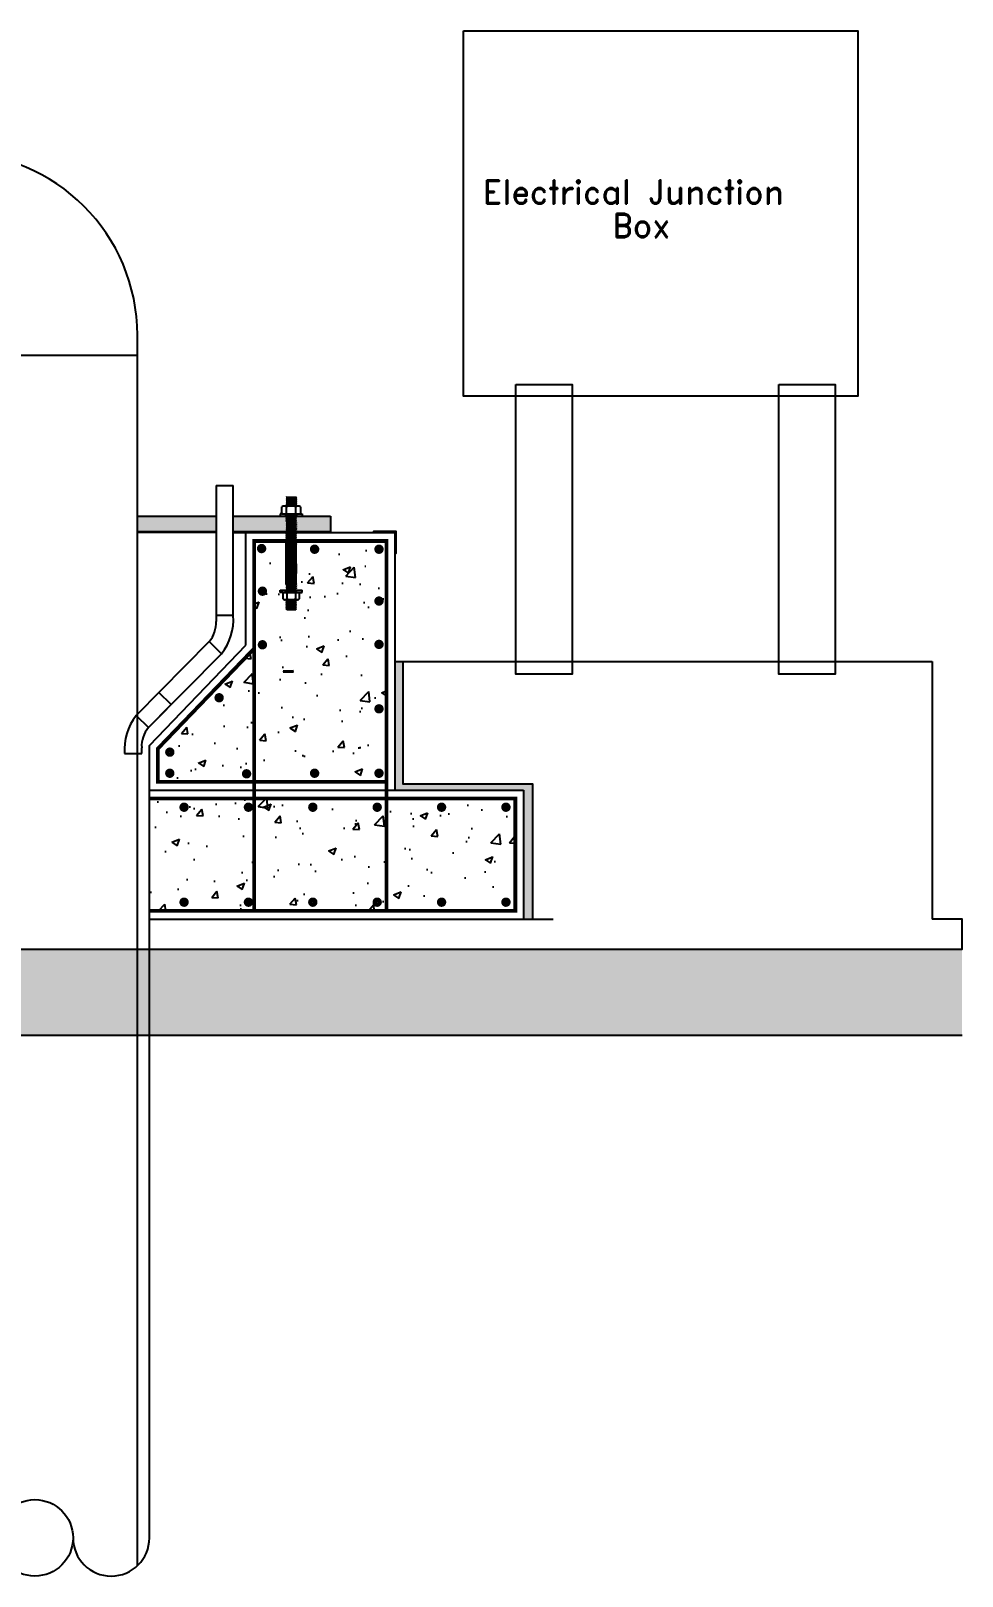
# Model space of a CAD drawing. Header units: inches. Extents: x 191440 to 383551, y 141449 to 284946.
# Drawn here: x 191807.92 to 191811.54, y 141604.51 to 141610.49 of the extents above; entities that cross this region are included whole.
import ezdxf

# ---------------------------------------------------------------- set-up
doc = ezdxf.new("R2010")
doc.units = ezdxf.units.IN
doc.header["$MEASUREMENT"] = 0
for name, pattern in [('AUSGEZOGEN', [0]), ('C_SOLID_M', [0]), ('CENTER', [2, 1.25, -0.25, 0.25, -0.25])]:
    doc.linetypes.add(name, pattern=pattern)
for name, color, linetype in [('CO', 4, 'Continuous'), ('Concrete', 7, 'C_SOLID_M'), ('HATCH', 40, 'Continuous'), ('PIPE', 7, 'AUSGEZOGEN'), ('Reinforcement', 10, 'Continuous'), ('TEXT', 7, 'Continuous'), ('VP', 7, 'Continuous')]:
    doc.layers.add(name, color=color, linetype=linetype)
doc.styles.add('ROMAND10', font='ROMAND.shx', dxfattribs={"height": 0.2})
pattern_1 = [(50, (192359.82306, 142248.12473), (0.303217296, -0.02652806), [0.03170568, -0.34876252]), (355, (192359.82306, 142248.12473), (-0.05865705, 0.31798362), [0.02536455, -0.27901099]), (100.451445, (192359.84832, 142248.12252), (0.24456025, 0.29145554), [0.02694568, -0.29640278]), (46.1842, (192359.82306, 142248.20927), (0.45116779, -0.06997274), [0.04755853, -0.52314378]), (96.63556, (192359.86065, 142248.20344), (0.39512128, 0.41180128), [0.04041854, -0.44460457]), (351.18415, (192359.82306, 142248.20927), (0.39512128, 0.41180128), [0.03804677, -0.41851458]), (21, (192359.86533, 142248.18814), (0.25233795, -0.170204096), [0.03170568, -0.34876252]), (326, (192359.86533, 142248.18814), (0.10285961, 0.30655146), [0.02536455, -0.27901002]), (71.451445, (192359.88636, 142248.17395), (0.35519756, 0.13634737), [0.02694568, -0.29640227]), (37.5, (192359.82306, 142248.12473), (0.005140487, 0.140728363), [0, -0.275628077, 0, -0.28323744, 0, -0.280066872]), (7.5, (192359.82306, 142248.12473), (0.11121066, 0.166734573), [0, -0.161487615, 0, -0.26928694, 0, -0.106742468]), (327.5, (192359.72878, 142248.12473), (0.225668899, -0.00953458), [0, -0.105685612, 0, -0.32973911, 0, -0.437538435]), (317.5, (192359.6865, 142248.12473), (0.246537374, 0.042318335), [0, -0.137391296, 0, -0.21898059, 0, -0.3107157])]

msp = doc.modelspace()

# ---------------------------------------------------------------- hatches: boundary and pattern name
at = {"layer": 'Concrete'}
for points in [[(191808.96568, 141608.62252), (191808.97604, 141608.62252), (191808.97604, 141608.61314), (191808.8903, 141608.61315), (191808.8903, 141608.62237), (191808.90039, 141608.62237)], [(191808.96561, 141608.31731), (191808.97597, 141608.31731), (191808.97598, 141608.32669), (191808.89024, 141608.3267), (191808.89024, 141608.31748), (191808.90032, 141608.31747)]]:
    msp.add_hatch(color=256, dxfattribs=at).paths.add_polyline_path(points)
at = {"layer": 'HATCH'}
h = msp.add_hatch(dxfattribs=at)
h.set_pattern_fill('AR-CONC', color=256, scale=0.001664)
h.set_pattern_definition(pattern_1)
h.paths.add_polyline_path([(191809.30311, 141608.51753), (191808.78973, 141608.51753), (191808.78973, 141608.10085), (191808.78973, 141607.58366), (191809.30311, 141607.58366)])
h.paths.add_polyline_path([(191809.28294, 141607.86703, -1), (191809.26463, 141607.86703, -1)], flags=16)
h.paths.add_polyline_path([(191809.26463, 141608.11668, -1), (191809.28294, 141608.11668, -1)], flags=16)
h.paths.add_polyline_path([(191809.28294, 141607.61737, -1), (191809.26463, 141607.61738, -1)], flags=16)
h.paths.add_polyline_path([(191809.03329, 141607.61737, -1), (191809.01498, 141607.61738, -1)], flags=16)
h.paths.add_polyline_path([(191809.26463, 141608.2847, -1), (191809.28294, 141608.2847, -1)], flags=16)
h.paths.add_polyline_path([(191808.81253, 141608.11524, -1), (191808.83084, 141608.11524, -1)], flags=16)
h.paths.add_polyline_path([(191808.95071, 141608.50645), (191808.95315, 141608.50401), (191808.95315, 141608.50645)], flags=16)
h.paths.add_polyline_path([(191808.95052, 141608.32049), (191808.95367, 141608.31734), (191808.954, 141608.31734), (191808.954, 141608.31964), (191808.95315, 141608.32049)], flags=0)
h.paths.add_polyline_path([(191808.95065, 141608.25188), (191808.91575, 141608.25188), (191808.91326, 141608.25437), (191808.91576, 141608.25687), (191808.91326, 141608.25936), (191808.91576, 141608.26185), (191808.91326, 141608.26434), (191808.91576, 141608.26684), (191808.91326, 141608.26933), (191808.91576, 141608.27182), (191808.91326, 141608.27432), (191808.91576, 141608.27681), (191808.91326, 141608.2793), (191808.91576, 141608.28179), (191808.91327, 141608.28429), (191808.91576, 141608.28678), (191808.91264, 141608.28989), (191808.9089, 141608.28989, -0.1856777), (191808.9008, 141608.29301), (191808.90081, 141608.31747), (191808.89024, 141608.31748), (191808.89024, 141608.3267), (191808.9115, 141608.3267), (191808.9115, 141608.32869), (191808.91576, 141608.33295), (191808.91327, 141608.33545), (191808.91576, 141608.33794), (191808.91327, 141608.34043), (191808.91576, 141608.34292), (191808.91327, 141608.34542), (191808.91577, 141608.34791), (191808.91426, 141608.34942), (191808.91229, 141608.34942), (191808.913, 141608.35013), (191808.91305, 141608.5142), (191808.91332, 141608.51393), (191808.91582, 141608.51642), (191808.95071, 141608.51642), (191808.9549, 141608.51223), (191808.95149, 141608.51221), (191808.95071, 141608.51143), (191808.9532, 141608.50894), (191808.93326, 141608.50894), (191808.93321, 141608.35289), (191808.95066, 141608.35289), (191808.95414, 141608.34941), (191808.95217, 141608.34941), (191808.95066, 141608.34791), (191808.95315, 141608.34541), (191808.95066, 141608.34292), (191808.95315, 141608.34043), (191808.95066, 141608.33794), (191808.95315, 141608.33544), (191808.95066, 141608.33295), (191808.95315, 141608.33046), (191808.95066, 141608.32796), (191808.95189, 141608.32673), (191808.95773, 141608.32672), (191808.96199, 141608.32671), (191808.96467, 141608.32669), (191808.97598, 141608.32669), (191808.97597, 141608.31731), (191808.96561, 141608.31731), (191808.96561, 141608.293, -0.1856777), (191808.95751, 141608.28989), (191808.95377, 141608.28989), (191808.95065, 141608.28677), (191808.95315, 141608.28428), (191808.95065, 141608.28179), (191808.95315, 141608.2793), (191808.95065, 141608.2768), (191808.95315, 141608.27431), (191808.95065, 141608.27182), (191808.95314, 141608.26933), (191808.95065, 141608.26683), (191808.95314, 141608.26434), (191808.95065, 141608.26185), (191808.95314, 141608.25936), (191808.95065, 141608.25686), (191808.95314, 141608.25437)], flags=16)
h.paths.add_polyline_path([(191808.91576, 141608.32035), (191808.91576, 141608.32298), (191808.91327, 141608.32049), (191808.91327, 141608.31786)], flags=0)
h.paths.add_polyline_path([(191808.94941, 141608.29301, -0.1923077), (191808.91701, 141608.29301), (191808.91701, 141608.31731), (191808.94941, 141608.31731)], flags=0)
h.paths.add_polyline_path([(191808.91576, 141608.32797), (191808.95066, 141608.32796), (191808.95315, 141608.33046), (191808.91327, 141608.33046)], flags=0)
h.paths.add_polyline_path([(191808.95066, 141608.32298), (191808.91576, 141608.32298), (191808.91327, 141608.32548), (191808.95315, 141608.32547)], flags=0)
h.paths.add_polyline_path([(191808.96199, 141608.32671), (191808.95773, 141608.32672), (191808.95568, 141608.32672), (191808.96086, 141608.32671)], flags=0)
h.paths.add_polyline_path([(191808.81266, 141608.32299, -1), (191808.83097, 141608.32299, -1)], flags=16)
h.paths.add_polyline_path([(191808.93326, 141608.51193), (191808.9532, 141608.51393), (191808.91375, 141608.51393), (191808.91375, 141608.51194)], flags=0)
h.paths.add_polyline_path([(191809.26463, 141608.48556, -1), (191809.28294, 141608.48556, -1)], flags=16)
h.paths.add_polyline_path([(191809.01498, 141608.48556, -1), (191809.03329, 141608.48556, -1)], flags=16)
h.paths.add_polyline_path([(191808.80933, 141608.48817, -1), (191808.82764, 141608.48816, -1)], flags=16)
h = msp.add_hatch(dxfattribs=at)
h.set_pattern_fill('AR-CONC', color=256, scale=0.001664)
h.set_pattern_definition(pattern_1)
h.paths.add_polyline_path([(191808.78973, 141608.10085), (191808.41584, 141607.71223), (191808.41584, 141607.58366), (191808.78973, 141607.58366)])
h.paths.add_polyline_path([(191808.76942, 141607.61513, -1), (191808.75111, 141607.61513, -1)], flags=16)
h.paths.add_polyline_path([(191808.64473, 141607.90996, -1), (191808.66304, 141607.90996, -1)], flags=16)
h.paths.add_polyline_path([(191808.47174, 141607.69911, -1), (191808.45343, 141607.69911, -1)], flags=16)
h.paths.add_polyline_path([(191808.47174, 141607.61737, -1), (191808.45343, 141607.61738, -1)], flags=16)
h = msp.add_hatch(color=256, dxfattribs=at)
h.dxf.hatch_style = 1
h.paths.add_polyline_path([(191809.36616, 141608.05059), (191809.33548, 141608.05059), (191809.33548, 141607.55129), (191809.83478, 141607.55129), (191809.83478, 141607.05199), (191809.86917, 141607.05199), (191809.86917, 141607.57603), (191809.36616, 141607.57603)])
at = {"layer": 'HATCH', "linetype": 'ByBlock', "lineweight": -2}
h = msp.add_hatch(dxfattribs=at)
h.set_pattern_fill('GRAVEL', color=256, scale=0.83217)
h.set_pattern_definition([(228.01279, (191751.55655, 141583.27489), (-6.6573614, -7.489531574), [0.111957, -11.083748]), (184.96974, (191751.48165, 141583.19167), (9.986042099, 0.832170175), [0.1921215, -19.020019]), (132.51045, (191751.290253, 141583.175027), (8.32170175, -9.153871924), [0.135467, -13.411282]), (267.27369, (191750.965706, 141582.966985), (0.832170175, 16.643403498), [0.174954, -17.320422]), (292.833654, (191750.957385, 141582.79223), (-4.160850875, 9.9860421), [0.171556, -16.984072]), (357.27369, (191751.02396, 141582.634117), (-16.643403498, 0.832170175), [0.174954, -17.320422]), (37.69424, (191751.198714, 141582.625795), (-10.818212274, -8.321701749), [0.2313674, -22.905358]), (72.25533, (191751.38179, 141582.767264), (5.825191224, 18.307743848), [0.218435, -21.625042]), (121.429566, (191751.448365, 141582.975307), (-6.6573614, 10.818212274), [0.175546, -17.379103]), (175.23636, (191751.356826, 141583.1251), (9.153871924, -0.832170175), [0.200413, -9.820243]), (222.39744, (191751.157105, 141583.14174), (-9.986042099, -9.153871924), [0.259178, -25.658615]), (138.81407, (191751.789555, 141582.95866), (-5.82519122, 4.99302105), [0.0884605, -8.75763]), (171.469234, (191751.72298, 141583.016915), (10.818212274, -1.66434035), [0.168296, -16.661305]), (225, (191751.55655, 141583.0419), (-9e-17, -0.83217), [0.117686, -1.05918]), (203.1986, (191751.4983, 141583.14174), (4.16085087, 1.66434035), [0.063376, -6.274243]), (291.8014, (191751.44004, 141583.11678), (-0.83217017, 2.49651052), [0.089627, -4.391746]), (30.96376, (191751.47333, 141583.03356), (2.49651052, 1.66434035), [0.145571, -4.706774]), (161.56505, (191751.59816, 141583.10845), (1.6643403, -0.8321702), [0.105262, -2.526291]), (16.38954, (191750.957385, 141583.116775), (8.32170175, 2.496510525), [0.1474606, -14.5986325]), (70.34618, (191751.098853, 141583.158384), (-3.3286807, -9.153871924), [0.123711, -12.247388]), (293.1986, (191751.59816, 141583.27489), (-1.66434035, 4.16085087), [0.126752, -6.210867]), (343.61046, (191751.648086, 141583.158384), (-8.32170175, 2.496510525), [0.1474606, -14.5986325]), (339.44395, (191750.95738, 141582.60083), (-4.16085087, 1.66434035), [0.142201, -6.967864]), (294.77514, (191751.09053, 141582.5509), (-4.160850875, 9.153871924), [0.1191485, -11.795715]), (66.8014, (191751.60648, 141582.44272), (1.66434035, 4.16085087), [0.126752, -6.210867]), (17.354025, (191751.656407, 141582.55922), (-10.818212274, -3.3286807), [0.1394975, -13.810217]), (69.44395, (191751.19871, 141582.44272), (-1.66434035, -4.16085087), [0.071101, -7.038964]), (101.30993, (191751.55655, 141582.44272), (-0.83217017, 3.3286807), [0.042432, -4.20082]), (165.96376, (191751.54823, 141582.48433), (2.4965105, -0.8321702), [0.171556, -3.259569]), (186.009006, (191751.38179, 141582.525935), (8.32170175, 0.832170175), [0.158986, -15.739603]), (303.69007, (191751.47333, 141582.95866), (-0.8321702, 1.66434035), [0.120017, -2.880415]), (353.157227, (191751.539904, 141582.858803), (14.146892973, -1.66434035), [0.2095355, -20.743974]), (60.9454, (191751.74795, 141582.83384), (-3.3286807, -5.82519122), [0.085677, -8.482039]), (90, (191751.78955, 141582.9087), (-0.83217, 0.83217), [0.04993, -0.78224]), (120.25644, (191751.36515, 141582.5509), (3.3286807, -5.825191224), [0.115608, -11.445269]), (48.01279, (191751.306896, 141582.65076), (6.6573614, 7.489531574), [0.223914, -10.971791]), (0, (191751.4567, 141582.8172), (0.83217, 0.83217), [0.216364, -0.615806]), (325.30485, (191751.67305, 141582.817194), (8.32170175, -5.825191224), [0.131578, -13.026188]), (254.0546, (191751.78123, 141582.7423), (-0.83217017, -3.3286807), [0.121166, -5.937125]), (207.645975, (191751.747946, 141582.625795), (-15.811233323, -8.321701749), [0.1972784, -19.5305964]), (175.42608, (191751.57319, 141582.534256), (-10.818212274, 0.832170175), [0.2087074, -20.662014])])
h.paths.add_polyline_path([(191811.53501, 141606.93549), (191803.64002, 141606.93549), (191803.63962, 141606.60262), (191811.53501, 141606.60262)])
h.paths.add_polyline_path([(191803.64002, 141606.93549), (191803.388, 141606.93549), (191803.52556, 141606.60262), (191803.63962, 141606.60262)])
h.paths.add_polyline_path([(191803.388, 141606.93549), (191803.06198, 141606.93549), (191802.17481, 141607.51801), (191781.35178, 141607.51801), (191781.35178, 141607.18514), (191802.0753, 141607.18514), (191802.96246, 141606.60262), (191803.52556, 141606.60262)])
at = {"layer": 'HATCH'}
h = msp.add_hatch(dxfattribs=at)
h.set_pattern_fill('AR-CONC', color=256, scale=0.001664)
h.set_pattern_definition(pattern_1)
h.paths.add_polyline_path([(191809.80257, 141607.51908), (191808.38347, 141607.51908), (191808.38347, 141607.0842), (191809.80257, 141607.0842)])
h.paths.add_polyline_path([(191809.02632, 141607.11761, -1), (191809.00801, 141607.11761, -1)], flags=16)
h.paths.add_polyline_path([(191808.77667, 141607.11761, -1), (191808.75836, 141607.11761, -1)], flags=16)
h.paths.add_polyline_path([(191809.00801, 141607.48568, -1), (191809.02632, 141607.48567, -1)], flags=16)
h.paths.add_polyline_path([(191808.75836, 141607.48568, -1), (191808.77667, 141607.48567, -1)], flags=16)
h.paths.add_polyline_path([(191809.27597, 141607.11761, -1), (191809.25766, 141607.11761, -1)], flags=16)
h.paths.add_polyline_path([(191809.25766, 141607.48568, -1), (191809.27597, 141607.48567, -1)], flags=16)
h.paths.add_polyline_path([(191808.52701, 141607.11761, -1), (191808.50871, 141607.11761, -1)], flags=16)
h.paths.add_polyline_path([(191808.50871, 141607.48568, -1), (191808.52701, 141607.48567, -1)], flags=16)
h.paths.add_polyline_path([(191809.50731, 141607.11761, -1), (191809.52562, 141607.11761, -1)], flags=16)
h.paths.add_polyline_path([(191809.50731, 141607.48568, -1), (191809.52562, 141607.48567, -1)], flags=16)
h.paths.add_polyline_path([(191809.75696, 141607.11761, -1), (191809.77527, 141607.11761, -1)], flags=16)
h.paths.add_polyline_path([(191809.75696, 141607.48568, -1), (191809.77527, 141607.48567, -1)], flags=16)
at = {"layer": 'PIPE'}
h = msp.add_hatch(color=256, dxfattribs=at)
h.dxf.hatch_style = 1
h.paths.add_polyline_path([(191808.48446, 141608.61314), (191808.48446, 141608.55489), (191808.64171, 141608.55489), (191808.64171, 141608.61314)])
h.paths.add_polyline_path([(191808.33687, 141608.61314), (191808.33687, 141608.55489), (191808.48446, 141608.55489), (191808.48446, 141608.61314)])
h = msp.add_hatch(color=256, dxfattribs=at)
h.dxf.hatch_style = 1
h.paths.add_polyline_path([(191808.91583, 141608.59692), (191808.91333, 141608.59941), (191808.91583, 141608.6019), (191808.91333, 141608.60439), (191808.91583, 141608.60689), (191808.91333, 141608.60938), (191808.91583, 141608.61187), (191808.91456, 141608.61314), (191808.70828, 141608.61314), (191808.70828, 141608.55489), (191808.91428, 141608.55489), (191808.91582, 141608.55643), (191808.91333, 141608.55893), (191808.91582, 141608.56142), (191808.91333, 141608.56391), (191808.91582, 141608.5664), (191808.91333, 141608.5689), (191808.91582, 141608.57139), (191808.91333, 141608.57388), (191808.91582, 141608.57637), (191808.91333, 141608.57887), (191808.91582, 141608.58136), (191808.91333, 141608.58385), (191808.91582, 141608.58634), (191808.91333, 141608.58884), (191808.91582, 141608.59133), (191808.95072, 141608.59132), (191808.95321, 141608.58883), (191808.95072, 141608.58634), (191808.95321, 141608.58385), (191808.95072, 141608.58135), (191808.95321, 141608.57886), (191808.95072, 141608.57637), (191808.95321, 141608.57388), (191808.95072, 141608.57138), (191808.95321, 141608.56889), (191808.95072, 141608.5664), (191808.95321, 141608.56391), (191808.95072, 141608.56141), (191808.95321, 141608.55892), (191808.95072, 141608.55643), (191808.95226, 141608.55489), (191809.08583, 141608.55489), (191809.08583, 141608.61314), (191808.97604, 141608.61314), (191808.97604, 141608.61314), (191808.96474, 141608.61314), (191808.96206, 141608.61312), (191808.95938, 141608.61311), (191808.95575, 141608.61311), (191808.95196, 141608.6131), (191808.95072, 141608.61187), (191808.95321, 141608.60938), (191808.95072, 141608.60688), (191808.95321, 141608.60439), (191808.95072, 141608.6019), (191808.95321, 141608.59941), (191808.95072, 141608.59691), (191808.95321, 141608.59442), (191808.95072, 141608.59193), (191808.91582, 141608.59193), (191808.91333, 141608.59442)])
h = msp.add_hatch(color=256, dxfattribs=at)
h.dxf.hatch_style = 1
h.paths.add_polyline_path([(191809.08583, 141608.61314), (191808.97604, 141608.61314), (191808.97604, 141608.61314), (191808.96474, 141608.61314), (191808.96206, 141608.61312), (191808.95938, 141608.61311), (191808.95575, 141608.61311), (191808.95196, 141608.6131), (191808.95072, 141608.61187), (191808.95321, 141608.60938), (191808.95072, 141608.60688), (191808.95321, 141608.60439), (191808.95072, 141608.6019), (191808.95321, 141608.59941), (191808.95072, 141608.59691), (191808.95321, 141608.59442), (191808.95042, 141608.59163), (191808.95321, 141608.58883), (191808.95072, 141608.58634), (191808.95321, 141608.58385), (191808.95072, 141608.58135), (191808.95321, 141608.57886), (191808.95072, 141608.57637), (191808.95321, 141608.57388), (191808.95072, 141608.57138), (191808.95321, 141608.56889), (191808.95072, 141608.5664), (191808.95321, 141608.56391), (191808.95072, 141608.56141), (191808.95321, 141608.55892), (191808.95072, 141608.55643), (191808.95226, 141608.55489), (191809.08583, 141608.55489)])
h = msp.add_hatch(color=4, dxfattribs=at)
h.dxf.hatch_style = 1
h.paths.add_polyline_path([(191808.70828, 141608.55489), (191808.70828, 141608.5499), (191809.08583, 141608.5499), (191809.08583, 141608.55489)])
h.paths.add_polyline_path([(191808.48446, 141608.55489), (191808.48446, 141608.5499), (191808.64171, 141608.5499), (191808.64171, 141608.55489)])
h.paths.add_polyline_path([(191808.33687, 141608.55489), (191808.33687, 141608.5499), (191808.48446, 141608.5499), (191808.48446, 141608.55489)])
h = msp.add_hatch(color=256, dxfattribs=at)
h.dxf.hatch_style = 1
h.paths.add_polyline_path([(191809.34047, 141608.55489), (191809.25229, 141608.55489), (191809.25226, 141608.5499), (191809.33548, 141608.5499), (191809.33548, 141608.4698), (191809.34047, 141608.4698)])

# ---------------------------------------------------------------- linework, layer by layer
for p, q in [((191808.89763, 141608.62253), (191808.89763, 141608.64926)), ((191808.96001, 141608.65268), (191808.90654, 141608.65269)), ((191808.91408, 141608.65612), (191808.91134, 141608.65337)), ((191808.91583, 141608.68796), (191808.91334, 141608.68547)), ((191808.91334, 141608.68547), (191808.95322, 141608.68546)), ((191808.91334, 141608.68547), (191808.91583, 141608.68297)), ((191808.91583, 141608.68297), (191808.91334, 141608.68048)), ((191808.91334, 141608.68048), (191808.95322, 141608.68048)), ((191808.91334, 141608.68048), (191808.91583, 141608.67799)), ((191808.91583, 141608.67799), (191808.91334, 141608.6755)), ((191808.91334, 141608.6755), (191808.95322, 141608.67549)), ((191808.91334, 141608.6755), (191808.91583, 141608.673)), ((191808.91583, 141608.673), (191808.91334, 141608.67051)), ((191808.91334, 141608.67051), (191808.95322, 141608.67051)), ((191808.91334, 141608.67051), (191808.91583, 141608.66802)), ((191808.91583, 141608.66802), (191808.91334, 141608.66553)), ((191808.91334, 141608.66553), (191808.95322, 141608.66552)), ((191808.91334, 141608.66553), (191808.91583, 141608.66303)), ((191808.91583, 141608.66303), (191808.91334, 141608.66054)), ((191808.91334, 141608.66054), (191808.95322, 141608.66054)), ((191808.91334, 141608.66054), (191808.91583, 141608.65805)), ((191808.91583, 141608.65805), (191808.91334, 141608.65556)), ((191808.91334, 141608.65556), (191808.95322, 141608.65555)), ((191808.91334, 141608.65556), (191808.91583, 141608.65306)), ((191808.95247, 141608.65611), (191808.91408, 141608.65612)), ((191808.93328, 141608.65269), (191808.91408, 141608.65269)), ((191808.91545, 141608.62253), (191808.91545, 141608.64926)), ((191808.91583, 141608.68796), (191808.95073, 141608.68796)), ((191808.95073, 141608.68297), (191808.91583, 141608.68297)), ((191808.95073, 141608.67798), (191808.91583, 141608.67799)), ((191808.95073, 141608.673), (191808.91583, 141608.673)), ((191808.95073, 141608.66801), (191808.91583, 141608.66802)), ((191808.95073, 141608.66303), (191808.91583, 141608.66303)), ((191808.95073, 141608.65804), (191808.91583, 141608.65805)), ((191808.95073, 141608.68796), (191808.95322, 141608.68546)), ((191808.95322, 141608.68546), (191808.95073, 141608.68297)), ((191808.95073, 141608.68297), (191808.95322, 141608.68048)), ((191808.95322, 141608.68048), (191808.95073, 141608.67798)), ((191808.95073, 141608.67798), (191808.95322, 141608.67549)), ((191808.95322, 141608.67549), (191808.95073, 141608.673)), ((191808.95073, 141608.673), (191808.95322, 141608.67051)), ((191808.95322, 141608.67051), (191808.95073, 141608.66801)), ((191808.95073, 141608.66801), (191808.95322, 141608.66552)), ((191808.95322, 141608.66552), (191808.95073, 141608.66303)), ((191808.95073, 141608.66303), (191808.95322, 141608.66054)), ((191808.95322, 141608.66054), (191808.95073, 141608.65804)), ((191808.95073, 141608.65804), (191808.95322, 141608.65555)), ((191808.95322, 141608.65555), (191808.95073, 141608.65306)), ((191808.95109, 141608.62253), (191808.9511, 141608.64926)), ((191808.95247, 141608.65611), (191808.95521, 141608.65337)), ((191808.96892, 141608.64926), (191808.96892, 141608.62252)), ((191808.91333, 141608.60938), (191808.91583, 141608.61187)), ((191808.91333, 141608.60938), (191808.95321, 141608.60938)), ((191808.91583, 141608.60689), (191808.91333, 141608.60938)), ((191808.91333, 141608.60439), (191808.91583, 141608.60689)), ((191808.91333, 141608.60439), (191808.95321, 141608.60439)), ((191808.91583, 141608.6019), (191808.91333, 141608.60439)), ((191808.91333, 141608.59941), (191808.91583, 141608.6019)), ((191808.91333, 141608.59941), (191808.95321, 141608.59941)), ((191808.91583, 141608.59692), (191808.91333, 141608.59941)), ((191808.91333, 141608.59442), (191808.91583, 141608.59692)), ((191808.91333, 141608.59442), (191808.95321, 141608.59442)), ((191808.91582, 141608.59193), (191808.91333, 141608.59442)), ((191808.91582, 141608.59133), (191808.91333, 141608.58884)), ((191808.91333, 141608.58884), (191808.95321, 141608.58883)), ((191808.91333, 141608.58884), (191808.91582, 141608.58634)), ((191808.91582, 141608.58634), (191808.91333, 141608.58385)), ((191808.91333, 141608.58385), (191808.95321, 141608.58385)), ((191808.91333, 141608.58385), (191808.91582, 141608.58136)), ((191808.91582, 141608.58136), (191808.91333, 141608.57887)), ((191808.91333, 141608.57887), (191808.95321, 141608.57886)), ((191808.91333, 141608.57887), (191808.91582, 141608.57637)), ((191808.91582, 141608.57637), (191808.91333, 141608.57388)), ((191808.91333, 141608.57388), (191808.95321, 141608.57388)), ((191808.91333, 141608.57388), (191808.91582, 141608.57139)), ((191808.91582, 141608.57139), (191808.91333, 141608.5689)), ((191808.91582, 141608.59193), (191808.95072, 141608.59193)), ((191808.91582, 141608.59133), (191808.95072, 141608.59132)), ((191808.95072, 141608.58634), (191808.91582, 141608.58634)), ((191808.95072, 141608.58135), (191808.91582, 141608.58136)), ((191808.95072, 141608.57637), (191808.91582, 141608.57637)), ((191808.95072, 141608.57138), (191808.91582, 141608.57139)), ((191808.95072, 141608.60688), (191808.91583, 141608.60689)), ((191808.95072, 141608.6019), (191808.91583, 141608.6019)), ((191808.95072, 141608.59691), (191808.91583, 141608.59692)), ((191808.95321, 141608.60938), (191808.95072, 141608.61187)), ((191808.95072, 141608.60688), (191808.95321, 141608.60938)), ((191808.95321, 141608.60439), (191808.95072, 141608.60688)), ((191808.95072, 141608.6019), (191808.95321, 141608.60439)), ((191808.95321, 141608.59941), (191808.95072, 141608.6019)), ((191808.95072, 141608.59691), (191808.95321, 141608.59941)), ((191808.95321, 141608.59442), (191808.95072, 141608.59691)), ((191808.95072, 141608.59193), (191808.95321, 141608.59442)), ((191808.95072, 141608.59132), (191808.95321, 141608.58883)), ((191808.95321, 141608.58883), (191808.95072, 141608.58634)), ((191808.95072, 141608.58634), (191808.95321, 141608.58385)), ((191808.95321, 141608.58385), (191808.95072, 141608.58135)), ((191808.95072, 141608.58135), (191808.95321, 141608.57886)), ((191808.95321, 141608.57886), (191808.95072, 141608.57637)), ((191808.95072, 141608.57637), (191808.95321, 141608.57388)), ((191808.95321, 141608.57388), (191808.95072, 141608.57138)), ((191808.95072, 141608.57138), (191808.95321, 141608.56889)), ((191808.91332, 141608.5239), (191808.91582, 141608.52639)), ((191808.91332, 141608.5239), (191808.9532, 141608.5239)), ((191808.91582, 141608.52141), (191808.91332, 141608.5239)), ((191808.91332, 141608.51892), (191808.91582, 141608.52141)), ((191808.91332, 141608.51892), (191808.9532, 141608.51891)), ((191808.91332, 141608.51892), (191808.9532, 141608.51891)), ((191808.91332, 141608.51892), (191808.91582, 141608.51642)), ((191808.91582, 141608.51642), (191808.91332, 141608.51393)), ((191808.91332, 141608.51393), (191808.9532, 141608.51393)), ((191808.91332, 141608.51393), (191808.91582, 141608.51144)), ((191808.91582, 141608.51144), (191808.91332, 141608.50894)), ((191808.91333, 141608.5689), (191808.95321, 141608.56889)), ((191808.91333, 141608.5689), (191808.91582, 141608.5664)), ((191808.91582, 141608.5664), (191808.91333, 141608.56391)), ((191808.91333, 141608.56391), (191808.95321, 141608.56391)), ((191808.91333, 141608.56391), (191808.91582, 141608.56142)), ((191808.91582, 141608.56142), (191808.91333, 141608.55893)), ((191808.91333, 141608.55893), (191808.95321, 141608.55892)), ((191808.91333, 141608.55893), (191808.91582, 141608.55643)), ((191808.91333, 141608.55893), (191808.95321, 141608.55892)), ((191808.91582, 141608.55643), (191808.91333, 141608.55394)), ((191808.91582, 141608.55132), (191808.91333, 141608.55381)), ((191808.91333, 141608.54883), (191808.91582, 141608.55132)), ((191808.91333, 141608.54883), (191808.95321, 141608.54882)), ((191808.91582, 141608.54633), (191808.91333, 141608.54883)), ((191808.91333, 141608.54384), (191808.91582, 141608.54633)), ((191808.91333, 141608.54384), (191808.95321, 141608.54384)), ((191808.91582, 141608.54135), (191808.91333, 141608.54384)), ((191808.91333, 141608.53886), (191808.91582, 141608.54135)), ((191808.91333, 141608.53886), (191808.95321, 141608.53885)), ((191808.91582, 141608.53636), (191808.91333, 141608.53886)), ((191808.91333, 141608.53387), (191808.91582, 141608.53636)), ((191808.91333, 141608.53387), (191808.95321, 141608.53387)), ((191808.91582, 141608.53138), (191808.91333, 141608.53387)), ((191808.91333, 141608.52889), (191808.91582, 141608.53138)), ((191808.91333, 141608.52889), (191808.95321, 141608.52888)), ((191808.91582, 141608.52639), (191808.91333, 141608.52889)), ((191808.95072, 141608.5664), (191808.91582, 141608.5664)), ((191808.95072, 141608.56141), (191808.91582, 141608.56142)), ((191808.95072, 141608.55643), (191808.91582, 141608.55643)), ((191808.95072, 141608.55131), (191808.91582, 141608.55132)), ((191808.95071, 141608.54633), (191808.91582, 141608.54633)), ((191808.95071, 141608.54134), (191808.91582, 141608.54135)), ((191808.95071, 141608.53636), (191808.91582, 141608.53636)), ((191808.95071, 141608.53137), (191808.91582, 141608.53138)), ((191808.95071, 141608.52639), (191808.91582, 141608.52639)), ((191808.95071, 141608.5214), (191808.91582, 141608.52141)), ((191808.95071, 141608.51642), (191808.91582, 141608.51642)), ((191808.95071, 141608.51143), (191808.91582, 141608.51144)), ((191808.95071, 141608.53636), (191808.95321, 141608.53885)), ((191808.95321, 141608.53387), (191808.95071, 141608.53636)), ((191808.95071, 141608.53137), (191808.95321, 141608.53387)), ((191808.95321, 141608.52888), (191808.95071, 141608.53137)), ((191808.95071, 141608.52639), (191808.95321, 141608.52888)), ((191808.95321, 141608.5239), (191808.95071, 141608.52639)), ((191808.95071, 141608.5214), (191808.95321, 141608.5239)), ((191808.95321, 141608.51891), (191808.95071, 141608.5214)), ((191808.95321, 141608.51891), (191808.95071, 141608.51642)), ((191808.95071, 141608.51642), (191808.9532, 141608.51393)), ((191808.9532, 141608.51393), (191808.95071, 141608.51143)), ((191808.95071, 141608.51143), (191808.9532, 141608.50894)), ((191808.95321, 141608.56889), (191808.95072, 141608.5664)), ((191808.95072, 141608.5664), (191808.95321, 141608.56391)), ((191808.95321, 141608.56391), (191808.95072, 141608.56141)), ((191808.95072, 141608.56141), (191808.95321, 141608.55892)), ((191808.95321, 141608.55892), (191808.95072, 141608.55643)), ((191808.95072, 141608.55643), (191808.95321, 141608.55394)), ((191808.95072, 141608.55131), (191808.95321, 141608.55381)), ((191808.95321, 141608.54882), (191808.95072, 141608.55131)), ((191808.95072, 141608.54633), (191808.95321, 141608.54882)), ((191808.95321, 141608.54384), (191808.95072, 141608.54633)), ((191808.95072, 141608.54134), (191808.95321, 141608.54384)), ((191808.95321, 141608.53885), (191808.95072, 141608.54134)), ((191808.91332, 141608.50894), (191808.9532, 141608.50894)), ((191808.91332, 141608.50894), (191808.91582, 141608.50645)), ((191808.91582, 141608.50645), (191808.91332, 141608.50396)), ((191808.91332, 141608.50396), (191808.9532, 141608.50396)), ((191808.95071, 141608.50645), (191808.91582, 141608.50645)), ((191808.9532, 141608.50894), (191808.95071, 141608.50645)), ((191808.95071, 141608.50645), (191808.9532, 141608.50396)), ((191808.91577, 141608.35289), (191808.91327, 141608.3504)), ((191808.91327, 141608.3504), (191808.95315, 141608.3504)), ((191808.91327, 141608.3504), (191808.91576, 141608.34791)), ((191808.91577, 141608.34791), (191808.91327, 141608.34542)), ((191808.91327, 141608.34542), (191808.95315, 141608.34541)), ((191808.91327, 141608.34542), (191808.91576, 141608.34292)), ((191808.91576, 141608.34292), (191808.91327, 141608.34043)), ((191808.91327, 141608.34043), (191808.95315, 141608.34043)), ((191808.91327, 141608.34043), (191808.91576, 141608.33794)), ((191808.91576, 141608.33794), (191808.91327, 141608.33545)), ((191808.91327, 141608.33545), (191808.95315, 141608.33544)), ((191808.91327, 141608.33545), (191808.91576, 141608.33295)), ((191808.91576, 141608.33295), (191808.91327, 141608.33046)), ((191808.91327, 141608.33046), (191808.95315, 141608.33046)), ((191808.91327, 141608.33046), (191808.91576, 141608.32797)), ((191808.95066, 141608.34292), (191808.91576, 141608.34292)), ((191808.95066, 141608.33794), (191808.91576, 141608.33794)), ((191808.95066, 141608.33295), (191808.91576, 141608.33295)), ((191808.95066, 141608.35289), (191808.91577, 141608.35289)), ((191808.95066, 141608.34791), (191808.91577, 141608.34791)), ((191808.95066, 141608.35289), (191808.95315, 141608.3504)), ((191808.95315, 141608.3504), (191808.95066, 141608.34791)), ((191808.95066, 141608.34791), (191808.95315, 141608.34541)), ((191808.95315, 141608.34541), (191808.95066, 141608.34292)), ((191808.95066, 141608.34292), (191808.95315, 141608.34043)), ((191808.95315, 141608.34043), (191808.95066, 141608.33794)), ((191808.95066, 141608.33794), (191808.95315, 141608.33544)), ((191808.95315, 141608.33544), (191808.95066, 141608.33295)), ((191808.95066, 141608.33295), (191808.95315, 141608.33046)), ((191808.95315, 141608.33046), (191808.95066, 141608.32796)), ((191808.90081, 141608.31731), (191808.9008, 141608.29301)), ((191808.95751, 141608.28989), (191808.9089, 141608.28989)), ((191808.91326, 141608.2793), (191808.91576, 141608.28179)), ((191808.91326, 141608.2793), (191808.95315, 141608.2793)), ((191808.91576, 141608.27681), (191808.91326, 141608.2793)), ((191808.91326, 141608.27432), (191808.91576, 141608.27681)), ((191808.91326, 141608.27432), (191808.95314, 141608.27431)), ((191808.91576, 141608.27182), (191808.91326, 141608.27432)), ((191808.91326, 141608.26933), (191808.91576, 141608.27182)), ((191808.91576, 141608.28678), (191808.91327, 141608.28927)), ((191808.91327, 141608.28429), (191808.91576, 141608.28678)), ((191808.91327, 141608.28429), (191808.95315, 141608.28428)), ((191808.91576, 141608.28179), (191808.91327, 141608.28429)), ((191808.93321, 141608.28989), (191808.91576, 141608.28989)), ((191808.95065, 141608.28677), (191808.91576, 141608.28678)), ((191808.95065, 141608.28179), (191808.91576, 141608.28179)), ((191808.95065, 141608.2768), (191808.91576, 141608.27681)), ((191808.95065, 141608.27182), (191808.91576, 141608.27182)), ((191808.91701, 141608.31731), (191808.91701, 141608.29301)), ((191808.94941, 141608.31731), (191808.94941, 141608.29301)), ((191808.95065, 141608.28677), (191808.95315, 141608.28927)), ((191808.95315, 141608.28428), (191808.95065, 141608.28677)), ((191808.95065, 141608.28179), (191808.95315, 141608.28428)), ((191808.95315, 141608.2793), (191808.95065, 141608.28179)), ((191808.95065, 141608.2768), (191808.95315, 141608.2793)), ((191808.95315, 141608.27431), (191808.95065, 141608.2768)), ((191808.95065, 141608.27182), (191808.95315, 141608.27431)), ((191808.95314, 141608.26933), (191808.95065, 141608.27182)), ((191808.96561, 141608.293), (191808.96561, 141608.31731)), ((191808.91326, 141608.26933), (191808.95314, 141608.26933)), ((191808.91576, 141608.26684), (191808.91326, 141608.26933)), ((191808.91326, 141608.26434), (191808.91576, 141608.26684)), ((191808.91326, 141608.26434), (191808.95314, 141608.26434)), ((191808.91576, 141608.26185), (191808.91326, 141608.26434)), ((191808.91326, 141608.25936), (191808.91576, 141608.26185)), ((191808.91326, 141608.25936), (191808.95314, 141608.25936)), ((191808.91576, 141608.25687), (191808.91326, 141608.25936)), ((191808.91326, 141608.25437), (191808.91576, 141608.25687)), ((191808.91326, 141608.25437), (191808.95314, 141608.25437)), ((191808.91575, 141608.25188), (191808.91326, 141608.25437)), ((191808.91575, 141608.25188), (191808.95065, 141608.25188)), ((191808.95065, 141608.26683), (191808.91576, 141608.26684)), ((191808.95065, 141608.26185), (191808.91576, 141608.26185)), ((191808.95065, 141608.25686), (191808.91576, 141608.25687)), ((191808.95065, 141608.26683), (191808.95314, 141608.26933)), ((191808.95314, 141608.26434), (191808.95065, 141608.26683)), ((191808.95065, 141608.26185), (191808.95314, 141608.26434)), ((191808.95314, 141608.25936), (191808.95065, 141608.26185)), ((191808.95065, 141608.25686), (191808.95314, 141608.25936)), ((191808.95314, 141608.25437), (191808.95065, 141608.25686)), ((191808.95065, 141608.25188), (191808.95314, 141608.25437)), ((191808.90261, 141608.01486), (191808.94223, 141608.01485)), ((191808.90261, 141608.01486), (191808.94223, 141608.01485)), ((191808.90261, 141608.01486), (191808.90508, 141608.01238)), ((191808.90508, 141608.01238), (191808.90261, 141608.0099)), ((191808.90261, 141608.0099), (191808.94223, 141608.0099)), ((191808.93975, 141608.01238), (191808.90508, 141608.01238)), ((191808.94223, 141608.01485), (191808.93975, 141608.01238))]:
    msp.add_line(p, q)
at = {"const_width": 0.03988}
msp.add_lwpolyline([(191808.93321, 141608.34942), (191808.93326, 141608.51193)], dxfattribs=at)
at = {"color": 7}
for points in [[(191809.33548, 141608.05059), (191811.41851, 141608.05059)], [(191811.41851, 141608.05059), (191811.41851, 141607.05199)], [(191781.46829, 141607.63451), (191781.35178, 141607.63451), (191781.35178, 141607.51801), (191802.17481, 141607.51801), (191803.06198, 141606.93549), (191811.53501, 141606.93549), (191811.53501, 141607.05199), (191811.41851, 141607.05199)], [(191781.35178, 141607.18514), (191802.0753, 141607.18514), (191802.96246, 141606.60262), (191811.53501, 141606.60262)]]:
    msp.add_lwpolyline(points, dxfattribs=at)
for centre, radius, start, end in [((191808.90654, 141608.63939), 0.0133, 47.918888, 132.068932), ((191808.93327, 141608.60464), 0.04805, 68.222856, 111.764964), ((191808.96001, 141608.63939), 0.0133, 47.918888, 132.068932), ((191808.90891, 141608.30198), 0.01209, 227.918888, 312.068932), ((191808.93321, 141608.33357), 0.04368, 248.222856, 291.764964), ((191808.95751, 141608.30198), 0.01209, 227.918888, 312.068932)]:
    msp.add_arc(centre, radius, start, end)
at = {"layer": 'CO'}
for p, q in [((191808.33687, 141609.23727), (191808.33687, 141609.31456)), ((191807.83757, 141609.23727), (191808.33687, 141609.23727))]:
    msp.add_line(p, q, dxfattribs=at)
msp.add_lwpolyline([(191808.33687, 141604.54599), (191808.33687, 141609.23727)], dxfattribs=at)
msp.add_arc((191807.62904, 141609.31456), 0.70783, 0, 90, dxfattribs=at)
at = {"layer": 'Concrete'}
for p, q in [((191808.90039, 141608.62237), (191808.8903, 141608.62237)), ((191808.8903, 141608.62237), (191808.8903, 141608.61315)), ((191808.8903, 141608.61315), (191808.97604, 141608.61314)), ((191808.89709, 141608.62235), (191808.96892, 141608.62252)), ((191808.89763, 141608.62253), (191808.96892, 141608.62252)), ((191808.91156, 141608.62237), (191808.91156, 141608.61311)), ((191808.91333, 141608.61935), (191808.95322, 141608.61935)), ((191808.91583, 141608.61686), (191808.91333, 141608.61935)), ((191808.91333, 141608.61436), (191808.91583, 141608.61686)), ((191808.91333, 141608.61436), (191808.95321, 141608.61436)), ((191808.91583, 141608.61187), (191808.91333, 141608.61436)), ((191808.91583, 141608.61949), (191808.91334, 141608.62198)), ((191808.95072, 141608.61949), (191808.91583, 141608.61949)), ((191808.95072, 141608.61685), (191808.91583, 141608.61686)), ((191808.95072, 141608.61187), (191808.91583, 141608.61187)), ((191808.95072, 141608.61949), (191808.95322, 141608.62198)), ((191808.95072, 141608.61685), (191808.95322, 141608.61935)), ((191808.95322, 141608.61436), (191808.95072, 141608.61685)), ((191808.95072, 141608.61187), (191808.95322, 141608.61436)), ((191808.95406, 141608.62236), (191808.95407, 141608.6131)), ((191808.96568, 141608.62252), (191808.97604, 141608.62252)), ((191808.97604, 141608.62252), (191808.97604, 141608.61314)), ((191808.89024, 141608.31748), (191808.89024, 141608.3267)), ((191808.89024, 141608.3267), (191808.97598, 141608.32669)), ((191808.90032, 141608.31747), (191808.89024, 141608.31748)), ((191808.90032, 141608.31747), (191808.96561, 141608.31731)), ((191808.90081, 141608.31731), (191808.96561, 141608.31731)), ((191808.91149, 141608.31747), (191808.9115, 141608.32673)), ((191808.91576, 141608.32797), (191808.91327, 141608.32548)), ((191808.91327, 141608.32548), (191808.95315, 141608.32547)), ((191808.91327, 141608.32548), (191808.91576, 141608.32298)), ((191808.91576, 141608.32298), (191808.91327, 141608.32049)), ((191808.91327, 141608.32049), (191808.95315, 141608.32049)), ((191808.91576, 141608.32035), (191808.91327, 141608.31786)), ((191808.95066, 141608.32796), (191808.91576, 141608.32797)), ((191808.95066, 141608.32298), (191808.91576, 141608.32298)), ((191808.95066, 141608.32035), (191808.91576, 141608.32035)), ((191808.95066, 141608.32796), (191808.95315, 141608.32547)), ((191808.95315, 141608.32547), (191808.95066, 141608.32298)), ((191808.95066, 141608.32298), (191808.95315, 141608.32049)), ((191808.95066, 141608.32035), (191808.95315, 141608.31785)), ((191808.954, 141608.31747), (191808.954, 141608.32673)), ((191808.96561, 141608.31731), (191808.97597, 141608.31731)), ((191808.97597, 141608.31731), (191808.97598, 141608.32669))]:
    msp.add_line(p, q, dxfattribs=at)
at = {"layer": 'Concrete', "linetype": 'CENTER'}
msp.add_line((191808.91374, 141608.39877), (191808.91375, 141608.51194), dxfattribs=at)
at = {"layer": 'Concrete'}
for points in [[(191808.33687, 141608.61314), (191808.64171, 141608.61314)], [(191808.70828, 141608.61314), (191809.08583, 141608.61314)], [(191808.92199, 141608.61314), (191808.92747, 141608.61313), (191808.93294, 141608.61312), (191808.93805, 141608.61311), (191808.94316, 141608.6131), (191808.94764, 141608.6131), (191808.95211, 141608.6131), (191808.95575, 141608.61311), (191808.95938, 141608.61311), (191808.96206, 141608.61312), (191808.96474, 141608.61314)], [(191808.92199, 141608.61314), (191808.92747, 141608.61313), (191808.93294, 141608.61312), (191808.93805, 141608.61311), (191808.94316, 141608.6131), (191808.94764, 141608.6131), (191808.95211, 141608.6131), (191808.95575, 141608.61311), (191808.95938, 141608.61311), (191808.96206, 141608.61312), (191808.96474, 141608.61314)], [(191809.08583, 141608.61314), (191809.08583, 141608.55489)], [(191808.33687, 141608.55489), (191808.48446, 141608.55489)], [(191808.33687, 141608.55489), (191808.48446, 141608.55489)], [(191808.48446, 141608.5499), (191808.33687, 141608.5499)], [(191808.48446, 141608.55489), (191808.64171, 141608.55489)], [(191808.48446, 141608.55489), (191808.64171, 141608.55489)], [(191808.64171, 141608.5499), (191808.48446, 141608.5499)], [(191808.70828, 141608.55489), (191809.08583, 141608.55489), (191809.08583, 141608.5499), (191808.70828, 141608.5499)], [(191808.70828, 141608.5499), (191809.33548, 141608.5499)], [(191808.75736, 141608.1139), (191808.75736, 141608.5499)], [(191809.33548, 141608.5499), (191809.33548, 141607.55129)], [(191808.92193, 141608.3267), (191808.9274, 141608.32671), (191808.93288, 141608.32672), (191808.93799, 141608.32673), (191808.9431, 141608.32673), (191808.94757, 141608.32673), (191808.95205, 141608.32673), (191808.95568, 141608.32672), (191808.95932, 141608.32672), (191808.96199, 141608.32671), (191808.96467, 141608.32669)], [(191808.92193, 141608.3267), (191808.9274, 141608.32671), (191808.93288, 141608.32672), (191808.93799, 141608.32673), (191808.9431, 141608.32673), (191808.94757, 141608.32673), (191808.95205, 141608.32673), (191808.95568, 141608.32672), (191808.95932, 141608.32672), (191808.96199, 141608.32671), (191808.96467, 141608.32669)], [(191808.38347, 141607.72527), (191808.75736, 141608.1139)], [(191809.36616, 141608.05059), (191809.36616, 141607.57603), (191809.86917, 141607.57603), (191809.86917, 141607.05199)], [(191808.38347, 141607.55129), (191808.38347, 141607.72527)], [(191808.38347, 141604.65385), (191808.38347, 141607.55129)], [(191808.38347, 141607.55129), (191809.83478, 141607.55129)], [(191809.33548, 141607.55129), (191809.83478, 141607.55129)], [(191809.83478, 141607.55129), (191809.83478, 141607.05199)], [(191808.38347, 141607.05199), (191809.83478, 141607.05199)], [(191809.83478, 141607.05199), (191809.94895, 141607.05199)]]:
    msp.add_lwpolyline(points, dxfattribs=at)
msp.add_circle((191807.93909, 141604.65385), 0.14813, dxfattribs=at)
msp.add_arc((191808.23535, 141604.65385), 0.14813, 180, 0, dxfattribs=at)
at = {"layer": 'PIPE'}
for points in [[(191808.64171, 141608.73301), (191808.64171, 141608.20547)], [(191808.64171, 141608.73301), (191808.70828, 141608.73301)], [(191808.70828, 141608.22852), (191808.70828, 141608.73301)], [(191809.33548, 141608.4698), (191809.34047, 141608.4698), (191809.34047, 141608.55489), (191809.25229, 141608.55489), (191809.25226, 141608.5499)], [(191808.70828, 141608.22852), (191808.64171, 141608.22852)], [(191808.64171, 141608.22852), (191808.64171, 141608.20547)], [(191808.61578, 141608.12753), (191808.33218, 141607.84105)], [(191808.66309, 141608.0807), (191808.61578, 141608.12753)], [(191808.66309, 141608.0807), (191808.37949, 141607.79422)], [(191809.33548, 141608.05059), (191810.22677, 141608.05059)], [(191808.46762, 141607.88324), (191808.42031, 141607.93008)], [(191808.37949, 141607.79422), (191808.46762, 141607.88324)], [(191808.33218, 141607.84105), (191808.37949, 141607.79422)], [(191808.28694, 141607.69328), (191808.35352, 141607.69328)], [(191808.35352, 141607.69328), (191808.35352, 141607.71633)]]:
    msp.add_lwpolyline(points, dxfattribs=at)
for centre, radius, start, end in [((191808.49845, 141608.21185), 0.21049, 321.457777, 4.541019), ((191808.53044, 141608.19921), 0.11144, 319.970672, 3.217348), ((191808.49633, 141607.70999), 0.21006, 141.395041, 184.563576), ((191808.46471, 141607.72252), 0.11137, 139.925413, 183.186029)]:
    msp.add_arc(centre, radius, start, end, dxfattribs=at)
at = {"layer": 'Reinforcement', "const_width": 0.0145}
msp.add_lwpolyline([(191809.30311, 141607.58366), (191808.41584, 141607.58366), (191808.41584, 141607.71223), (191808.78973, 141608.10085), (191808.78973, 141608.51753), (191809.30311, 141608.51753)], close=True, dxfattribs=at)
at = {"layer": 'Reinforcement', "const_width": 0.01795}
for points in [[(191808.80933, 141608.48817, -1), (191808.82764, 141608.48816, -1)], [(191809.01498, 141608.48556, -1), (191809.03329, 141608.48556, -1)], [(191809.26463, 141608.48556, -1), (191809.28294, 141608.48556, -1)], [(191808.81266, 141608.32299, -1), (191808.83097, 141608.32299, -1)], [(191809.26463, 141608.2847, -1), (191809.28294, 141608.2847, -1)], [(191808.81253, 141608.11524, -1), (191808.83084, 141608.11524, -1)], [(191809.26463, 141608.11668, -1), (191809.28294, 141608.11668, -1)], [(191808.64473, 141607.90996, -1), (191808.66304, 141607.90996, -1)], [(191809.26463, 141607.86703, -1), (191809.28294, 141607.86703, -1)], [(191808.45343, 141607.69911, -1), (191808.47174, 141607.69911, -1)], [(191808.45343, 141607.61738, -1), (191808.47174, 141607.61737, -1)], [(191808.75111, 141607.61513, -1), (191808.76942, 141607.61513, -1)], [(191809.01498, 141607.61738, -1), (191809.03329, 141607.61737, -1)], [(191809.26463, 141607.61738, -1), (191809.28294, 141607.61737, -1)], [(191808.50871, 141607.48568, -1), (191808.52701, 141607.48567, -1)], [(191808.75836, 141607.48568, -1), (191808.77667, 141607.48567, -1)], [(191809.00801, 141607.48568, -1), (191809.02632, 141607.48567, -1)], [(191809.25766, 141607.48568, -1), (191809.27597, 141607.48567, -1)], [(191809.50731, 141607.48568, -1), (191809.52562, 141607.48567, -1)], [(191809.50731, 141607.48568, -1), (191809.52562, 141607.48567, -1)], [(191809.75696, 141607.48568, -1), (191809.77527, 141607.48567, -1)], [(191808.50871, 141607.11761, 1), (191808.52701, 141607.11761, 1)], [(191808.75836, 141607.11761, 1), (191808.77667, 141607.11761, 1)], [(191809.00801, 141607.11761, 1), (191809.02632, 141607.11761, 1)], [(191809.25766, 141607.11761, 1), (191809.27597, 141607.11761, 1)], [(191809.50731, 141607.11761, 1), (191809.52562, 141607.11761, 1)], [(191809.50731, 141607.11761, 1), (191809.52562, 141607.11761, 1)], [(191809.75696, 141607.11761, 1), (191809.77527, 141607.11761, 1)]]:
    msp.add_lwpolyline(points, format="xyb", close=True, dxfattribs=at)
at = {"layer": 'Reinforcement', "const_width": 0.0145}
for points in [[(191808.78973, 141608.10085), (191808.78973, 141607.58366)], [(191808.78973, 141607.58366), (191808.78973, 141607.0842)], [(191809.30311, 141607.58366), (191809.30311, 141607.0842)], [(191808.38347, 141607.0842), (191809.80257, 141607.0842), (191809.80257, 141607.51908), (191808.38347, 141607.51908)]]:
    msp.add_lwpolyline(points, dxfattribs=at)
at = {"layer": 'TEXT'}
for p, q in [((191808.91305, 141608.51194), (191808.913, 141608.34942)), ((191808.93326, 141608.51193), (191808.91305, 141608.51194)), ((191808.95315, 141608.51222), (191808.91375, 141608.51194)), ((191808.9531, 141608.34941), (191808.95315, 141608.51222)), ((191808.95314, 141608.42842), (191808.95313, 141608.39189)), ((191808.913, 141608.34942), (191808.9531, 141608.34941))]:
    msp.add_line(p, q, dxfattribs=at)
at = {"layer": 'VP'}
msp.add_line((191809.33548, 141608.05059), (191811.41851, 141608.05059), dxfattribs=at)
at = {"layer": 'VP', "color": 6}
msp.add_lwpolyline([(191809.60086, 141610.49443), (191811.13021, 141610.49443), (191811.13021, 141609.07847), (191809.60086, 141609.07847)], close=True, dxfattribs=at)
at = {"layer": 'VP'}
for points in [[(191809.80379, 141609.12355), (191810.02306, 141609.12355), (191810.02306, 141608.00136), (191809.80379, 141608.00136)], [(191810.82389, 141609.12355), (191811.04316, 141609.12355), (191811.04316, 141608.00136), (191810.82389, 141608.00136)]]:
    msp.add_lwpolyline(points, close=True, dxfattribs=at)

# ---------------------------------------------------------------- texts
at = {"layer": 'VP', "char_height": 0.0924, "attachment_point": 1, "style": 'ROMAND10'}
for s, insert in [('Electrical Junction ', (191809.67667, 141609.91656)), ('Box ', (191810.17875, 141609.78662))]:
    msp.add_mtext_dynamic_manual_height_columns(s, width=9.5371766, gutter_width=1, heights=[0], dxfattribs=dict(at, insert=insert))

doc.saveas('drawing.dxf')
